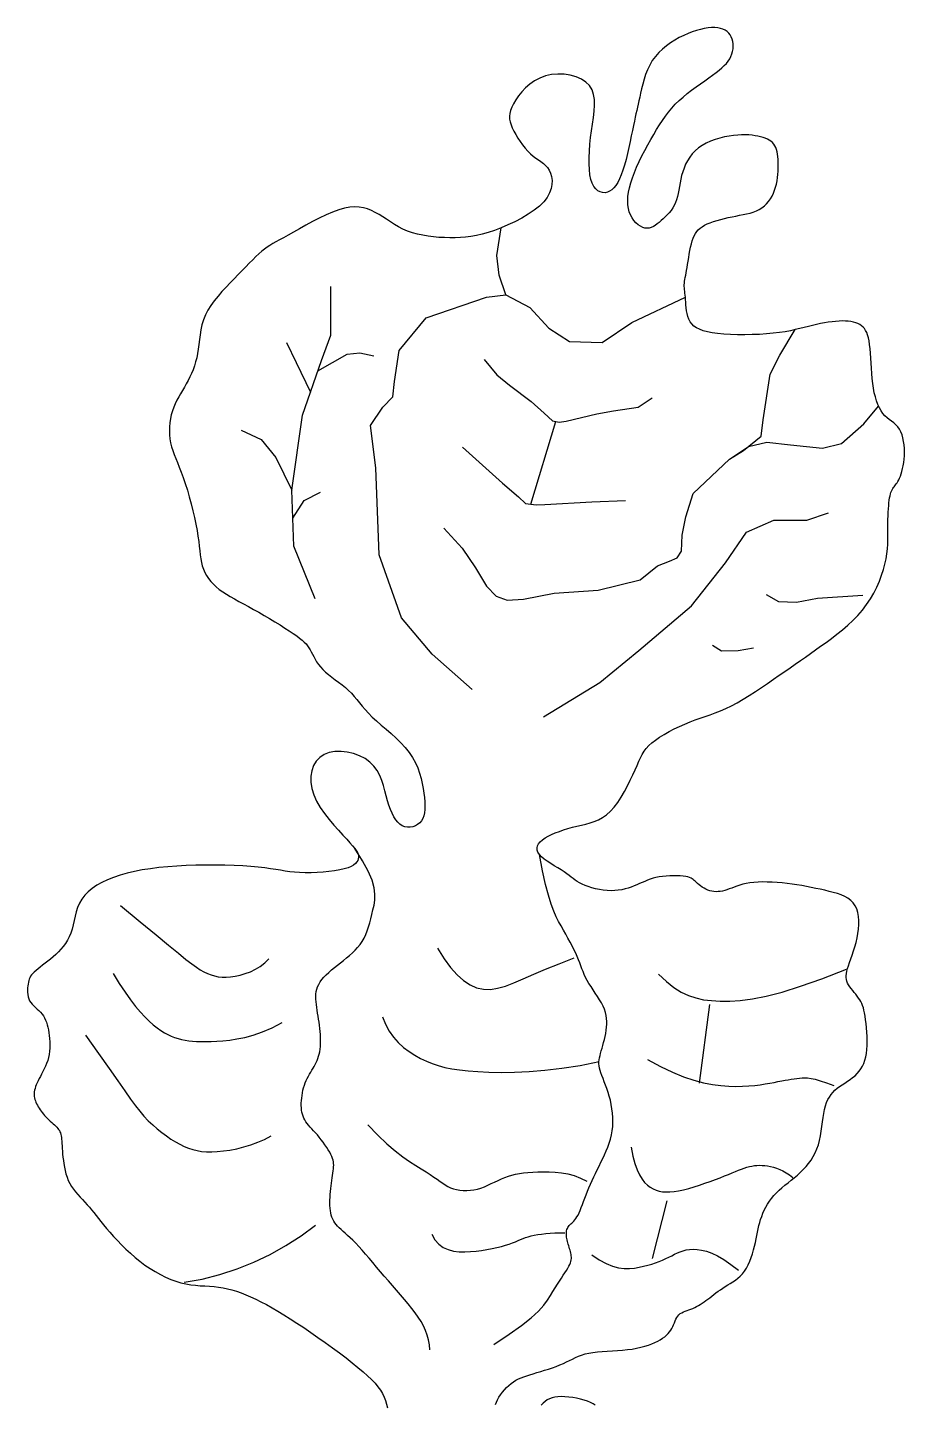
# Paper-space layout 'A3' of a CAD drawing. Header units: millimetres. Extents: x 67 to 487, y 39 to 336.
# Drawn here: x 306.621 to 309.348, y 127.475 to 131.754 of the extents above; entities that cross this region are included whole.
import ezdxf

# ---------------------------------------------------------------- set-up
doc = ezdxf.new("R2010")
doc.units = ezdxf.units.MM
doc.layers.add('ARQ_Vista 01', color=1, linetype='Continuous')

# ---------------------------------------------------------------- blocks, each defined once
blk = doc.blocks.new('BRASÃO ESTADO PARANÁ')
at = {"layer": 'ARQ_Vista 01'}
for points in [[(3227.085, -31104.977), (3226.988, -31104.912), (3226.87, -31104.85), (3226.73, -31104.792), (3226.572, -31104.739), (3226.399, -31104.691), (3226.218, -31104.649), (3226.033, -31104.616), (3225.848, -31104.591), (3225.668, -31104.575), (3225.498, -31104.571), (3225.342, -31104.578), (3225.2, -31104.597), (3225.069, -31104.628), (3224.95, -31104.671), (3224.84, -31104.726), (3224.738, -31104.794), (3224.643, -31104.874), (3224.554, -31104.966)], [(3222.418, -31104.949), (3222.456, -31104.838), (3222.508, -31104.722), (3222.573, -31104.603), (3222.649, -31104.484), (3222.734, -31104.367), (3222.827, -31104.253), (3222.927, -31104.144), (3223.033, -31104.044), (3223.141, -31103.953), (3223.252, -31103.874), (3223.367, -31103.804), (3223.485, -31103.744), (3223.609, -31103.689), (3223.74, -31103.639), (3223.879, -31103.591), (3224.028, -31103.544), (3224.186, -31103.497), (3224.355, -31103.446), (3224.533, -31103.392), (3224.716, -31103.336), (3224.901, -31103.277), (3225.085, -31103.215), (3225.265, -31103.152), (3225.438, -31103.086), (3225.6, -31103.017), (3225.751, -31102.947), (3225.892, -31102.877), (3226.029, -31102.808), (3226.165, -31102.741), (3226.304, -31102.678), (3226.452, -31102.621), (3226.612, -31102.571), (3226.789, -31102.529), (3226.985, -31102.497), (3227.198, -31102.472), (3227.424, -31102.454), (3227.659, -31102.438), (3227.899, -31102.424), (3228.139, -31102.409), (3228.376, -31102.391), (3228.607, -31102.368), (3228.826, -31102.338), (3229.034, -31102.301), (3229.23, -31102.257), (3229.415, -31102.208), (3229.587, -31102.155), (3229.747, -31102.097), (3229.893, -31102.036), (3230.027, -31101.971), (3230.148, -31101.905), (3230.256, -31101.836), (3230.353, -31101.765), (3230.438, -31101.691), (3230.514, -31101.615), (3230.58, -31101.537), (3230.638, -31101.455), (3230.689, -31101.371), (3230.732, -31101.284), (3230.771, -31101.196), (3230.808, -31101.109), (3230.843, -31101.023), (3230.881, -31100.941), (3230.921, -31100.864), (3230.967, -31100.794), (3231.021, -31100.732), (3231.084, -31100.679), (3231.155, -31100.634), (3231.233, -31100.596), (3231.317, -31100.562), (3231.404, -31100.53), (3231.494, -31100.5), (3231.585, -31100.468), (3231.675, -31100.433), (3231.764, -31100.393), (3231.852, -31100.349), (3231.939, -31100.301), (3232.026, -31100.248), (3232.112, -31100.191), (3232.2, -31100.131), (3232.288, -31100.067), (3232.378, -31100), (3232.47, -31099.93), (3232.564, -31099.857), (3232.661, -31099.783), (3232.76, -31099.707), (3232.863, -31099.631), (3232.969, -31099.555), (3233.079, -31099.479), (3233.192, -31099.405), (3233.31, -31099.332), (3233.43, -31099.259), (3233.551, -31099.184), (3233.671, -31099.103), (3233.788, -31099.014), (3233.901, -31098.916), (3234.008, -31098.806), (3234.107, -31098.681), (3234.197, -31098.54), (3234.278, -31098.386), (3234.351, -31098.22), (3234.416, -31098.047), (3234.474, -31097.869), (3234.526, -31097.689), (3234.572, -31097.51), (3234.613, -31097.335), (3234.649, -31097.167), (3234.682, -31097.005), (3234.714, -31096.849), (3234.745, -31096.696), (3234.779, -31096.548), (3234.816, -31096.401), (3234.857, -31096.257), (3234.906, -31096.114), (3234.962, -31095.97), (3235.026, -31095.827), (3235.099, -31095.686), (3235.181, -31095.546), (3235.271, -31095.408), (3235.371, -31095.273), (3235.479, -31095.142), (3235.597, -31095.014), (3235.724, -31094.891), (3235.859, -31094.771), (3235.999, -31094.654), (3236.144, -31094.536), (3236.29, -31094.418), (3236.437, -31094.298), (3236.581, -31094.175), (3236.723, -31094.047), (3236.859, -31093.913), (3236.988, -31093.773), (3237.111, -31093.625), (3237.224, -31093.469), (3237.328, -31093.305), (3237.421, -31093.131), (3237.502, -31092.947), (3237.57, -31092.752), (3237.625, -31092.547), (3237.669, -31092.334), (3237.704, -31092.117), (3237.734, -31091.899), (3237.761, -31091.685), (3237.788, -31091.477), (3237.818, -31091.279), (3237.855, -31091.094), (3237.899, -31090.927), (3237.952, -31090.775), (3238.014, -31090.637), (3238.084, -31090.512), (3238.164, -31090.398), (3238.251, -31090.293), (3238.348, -31090.196), (3238.453, -31090.105), (3238.566, -31090.019), (3238.686, -31089.936), (3238.809, -31089.855), (3238.934, -31089.773), (3239.057, -31089.69), (3239.176, -31089.603), (3239.289, -31089.511), (3239.393, -31089.413), (3239.486, -31089.307), (3239.568, -31089.192), (3239.639, -31089.068), (3239.7, -31088.934), (3239.75, -31088.788), (3239.79, -31088.632), (3239.821, -31088.464), (3239.842, -31088.283), (3239.854, -31088.089), (3239.857, -31087.886), (3239.854, -31087.679), (3239.844, -31087.471), (3239.829, -31087.267), (3239.81, -31087.07), (3239.787, -31086.886), (3239.763, -31086.718), (3239.738, -31086.57), (3239.71, -31086.439), (3239.68, -31086.323), (3239.647, -31086.219), (3239.609, -31086.125), (3239.565, -31086.036), (3239.516, -31085.951), (3239.459, -31085.867), (3239.396, -31085.781), (3239.326, -31085.693), (3239.254, -31085.604), (3239.182, -31085.515), (3239.112, -31085.426), (3239.047, -31085.337), (3238.99, -31085.25), (3238.942, -31085.164), (3238.906, -31085.08), (3238.883, -31084.996), (3238.871, -31084.91), (3238.871, -31084.819), (3238.881, -31084.72), (3238.903, -31084.611), (3238.935, -31084.489), (3238.977, -31084.353), (3239.029, -31084.2), (3239.088, -31084.032), (3239.15, -31083.851), (3239.215, -31083.66), (3239.277, -31083.46), (3239.336, -31083.255), (3239.387, -31083.046), (3239.428, -31082.837), (3239.457, -31082.629), (3239.471, -31082.424), (3239.471, -31082.225), (3239.455, -31082.034), (3239.421, -31081.854), (3239.368, -31081.687), (3239.296, -31081.534), (3239.204, -31081.399), (3239.09, -31081.283), (3238.956, -31081.184), (3238.805, -31081.1), (3238.638, -31081.028), (3238.459, -31080.966), (3238.269, -31080.911), (3238.07, -31080.861), (3237.866, -31080.813), (3237.657, -31080.766), (3237.444, -31080.72), (3237.228, -31080.675), (3237.008, -31080.632), (3236.785, -31080.591), (3236.559, -31080.553), (3236.33, -31080.519), (3236.099, -31080.489), (3235.865, -31080.464), (3235.63, -31080.444), (3235.398, -31080.43), (3235.17, -31080.423), (3234.949, -31080.422), (3234.737, -31080.428), (3234.536, -31080.442), (3234.349, -31080.464), (3234.178, -31080.494), (3234.021, -31080.531), (3233.876, -31080.573), (3233.742, -31080.617), (3233.617, -31080.663), (3233.499, -31080.708), (3233.387, -31080.751), (3233.278, -31080.789), (3233.172, -31080.821), (3233.067, -31080.847), (3232.964, -31080.865), (3232.863, -31080.876), (3232.764, -31080.879), (3232.666, -31080.873), (3232.57, -31080.858), (3232.475, -31080.834), (3232.381, -31080.801), (3232.29, -31080.759), (3232.202, -31080.712), (3232.118, -31080.659), (3232.039, -31080.604), (3231.965, -31080.548), (3231.899, -31080.493), (3231.84, -31080.44), (3231.788, -31080.391), (3231.741, -31080.346), (3231.695, -31080.306), (3231.646, -31080.269), (3231.59, -31080.237), (3231.522, -31080.209), (3231.44, -31080.184), (3231.34, -31080.164), (3231.218, -31080.148), (3231.078, -31080.136), (3230.923, -31080.129), (3230.76, -31080.127), (3230.59, -31080.131), (3230.42, -31080.141), (3230.253, -31080.158), (3230.093, -31080.182), (3229.945, -31080.213), (3229.805, -31080.25), (3229.673, -31080.293), (3229.547, -31080.341), (3229.424, -31080.392), (3229.302, -31080.445), (3229.178, -31080.499), (3229.052, -31080.554), (3228.92, -31080.608), (3228.783, -31080.66), (3228.641, -31080.708), (3228.492, -31080.75), (3228.337, -31080.785), (3228.176, -31080.812), (3228.009, -31080.828), (3227.835, -31080.833), (3227.655, -31080.825), (3227.471, -31080.805), (3227.287, -31080.775), (3227.106, -31080.736), (3226.931, -31080.69), (3226.765, -31080.638), (3226.612, -31080.582), (3226.475, -31080.522), (3226.355, -31080.461), (3226.249, -31080.399), (3226.153, -31080.333), (3226.06, -31080.265), (3225.967, -31080.193), (3225.868, -31080.117), (3225.758, -31080.036), (3225.633, -31079.95), (3225.489, -31079.858), (3225.331, -31079.762), (3225.166, -31079.661), (3225.001, -31079.557), (3224.841, -31079.451), (3224.696, -31079.344), (3224.57, -31079.236), (3224.47, -31079.13), (3224.403, -31079.025), (3224.367, -31078.921), (3224.362, -31078.82), (3224.385, -31078.722), (3224.436, -31078.625), (3224.512, -31078.532), (3224.613, -31078.442), (3224.736, -31078.355), (3224.879, -31078.272), (3225.041, -31078.192), (3225.218, -31078.117), (3225.408, -31078.045), (3225.607, -31077.978), (3225.812, -31077.915), (3226.021, -31077.857), (3226.231, -31077.804), (3226.44, -31077.754), (3226.646, -31077.705), (3226.849, -31077.649), (3227.049, -31077.583), (3227.245, -31077.501), (3227.437, -31077.398), (3227.624, -31077.268), (3227.806, -31077.106), (3227.982, -31076.91), (3228.152, -31076.684), (3228.314, -31076.437), (3228.466, -31076.177), (3228.609, -31075.912), (3228.74, -31075.648), (3228.859, -31075.395), (3228.965, -31075.16), (3229.057, -31074.948), (3229.139, -31074.759), (3229.218, -31074.589), (3229.299, -31074.433), (3229.386, -31074.29), (3229.487, -31074.154), (3229.605, -31074.023), (3229.748, -31073.893), (3229.917, -31073.761), (3230.112, -31073.628), (3230.326, -31073.496), (3230.556, -31073.367), (3230.797, -31073.242), (3231.045, -31073.123), (3231.295, -31073.012), (3231.542, -31072.911), (3231.784, -31072.819), (3232.021, -31072.736), (3232.256, -31072.655), (3232.491, -31072.573), (3232.729, -31072.487), (3232.972, -31072.391), (3233.223, -31072.283), (3233.483, -31072.158), (3233.754, -31072.012), (3234.034, -31071.85), (3234.321, -31071.673), (3234.61, -31071.487), (3234.899, -31071.295), (3235.185, -31071.1), (3235.465, -31070.907), (3235.735, -31070.718), (3235.994, -31070.538), (3236.243, -31070.365), (3236.485, -31070.196), (3236.722, -31070.03), (3236.957, -31069.866), (3237.192, -31069.7), (3237.431, -31069.531), (3237.675, -31069.358), (3237.927, -31069.178), (3238.183, -31068.99), (3238.441, -31068.794), (3238.698, -31068.589), (3238.949, -31068.375), (3239.191, -31068.149), (3239.421, -31067.913), (3239.635, -31067.665), (3239.831, -31067.405), (3240.009, -31067.136), (3240.168, -31066.861), (3240.308, -31066.582), (3240.431, -31066.304), (3240.536, -31066.028), (3240.623, -31065.759), (3240.692, -31065.5), (3240.745, -31065.253), (3240.782, -31065.017), (3240.808, -31064.791), (3240.823, -31064.575), (3240.831, -31064.367), (3240.833, -31064.166), (3240.833, -31063.971), (3240.832, -31063.78), (3240.833, -31063.594), (3240.836, -31063.412), (3240.842, -31063.236), (3240.849, -31063.069), (3240.858, -31062.91), (3240.869, -31062.762), (3240.882, -31062.626), (3240.897, -31062.503), (3240.914, -31062.394), (3240.933, -31062.298), (3240.954, -31062.213), (3240.977, -31062.139), (3241.001, -31062.074), (3241.028, -31062.016), (3241.057, -31061.964), (3241.088, -31061.917), (3241.12, -31061.872), (3241.155, -31061.829), (3241.191, -31061.784), (3241.227, -31061.736), (3241.265, -31061.683), (3241.304, -31061.622), (3241.343, -31061.553), (3241.381, -31061.472), (3241.42, -31061.377), (3241.457, -31061.271), (3241.492, -31061.153), (3241.525, -31061.024), (3241.553, -31060.886), (3241.577, -31060.738), (3241.595, -31060.583), (3241.607, -31060.421), (3241.611, -31060.254), (3241.607, -31060.083), (3241.594, -31059.913), (3241.571, -31059.745), (3241.539, -31059.584), (3241.495, -31059.432), (3241.44, -31059.292), (3241.373, -31059.167), (3241.293, -31059.059), (3241.203, -31058.965), (3241.106, -31058.88), (3241.003, -31058.799), (3240.899, -31058.719), (3240.795, -31058.635), (3240.694, -31058.542), (3240.598, -31058.435), (3240.511, -31058.312), (3240.432, -31058.173), (3240.361, -31058.017), (3240.298, -31057.846), (3240.243, -31057.661), (3240.195, -31057.462), (3240.154, -31057.25), (3240.121, -31057.027), (3240.094, -31056.794), (3240.073, -31056.554), (3240.056, -31056.311), (3240.041, -31056.069), (3240.027, -31055.834), (3240.012, -31055.609), (3239.995, -31055.397), (3239.974, -31055.205), (3239.949, -31055.033), (3239.918, -31054.883), (3239.881, -31054.751), (3239.837, -31054.637), (3239.787, -31054.538), (3239.729, -31054.453), (3239.664, -31054.379), (3239.59, -31054.316), (3239.508, -31054.261), (3239.418, -31054.214), (3239.319, -31054.176), (3239.211, -31054.145), (3239.094, -31054.121), (3238.968, -31054.105), (3238.834, -31054.097), (3238.69, -31054.095), (3238.537, -31054.101), (3238.376, -31054.113), (3238.208, -31054.131), (3238.033, -31054.155), (3237.853, -31054.184), (3237.669, -31054.219), (3237.481, -31054.258), (3237.291, -31054.302), (3237.099, -31054.349), (3236.902, -31054.4), (3236.697, -31054.451), (3236.482, -31054.502), (3236.253, -31054.551), (3236.007, -31054.597), (3235.741, -31054.638), (3235.452, -31054.673), (3235.139, -31054.702), (3234.806, -31054.722), (3234.463, -31054.735), (3234.116, -31054.74), (3233.772, -31054.738), (3233.439, -31054.727), (3233.125, -31054.708), (3232.837, -31054.682), (3232.581, -31054.647), (3232.356, -31054.603), (3232.16, -31054.55), (3231.991, -31054.487), (3231.848, -31054.414), (3231.728, -31054.331), (3231.629, -31054.236), (3231.55, -31054.13), (3231.487, -31054.012), (3231.44, -31053.885), (3231.405, -31053.751), (3231.38, -31053.615), (3231.362, -31053.477), (3231.35, -31053.343), (3231.341, -31053.214), (3231.333, -31053.093), (3231.323, -31052.983), (3231.313, -31052.883), (3231.302, -31052.791), (3231.292, -31052.706), (3231.284, -31052.625), (3231.277, -31052.547), (3231.274, -31052.47), (3231.275, -31052.393), (3231.28, -31052.315), (3231.29, -31052.232), (3231.303, -31052.145), (3231.319, -31052.052), (3231.338, -31051.951), (3231.359, -31051.84), (3231.382, -31051.719), (3231.405, -31051.586), (3231.429, -31051.44), (3231.454, -31051.284), (3231.48, -31051.122), (3231.508, -31050.956), (3231.539, -31050.792), (3231.571, -31050.631), (3231.607, -31050.478), (3231.646, -31050.337), (3231.688, -31050.209), (3231.737, -31050.095), (3231.792, -31049.992), (3231.855, -31049.9), (3231.929, -31049.817), (3232.014, -31049.741), (3232.112, -31049.671), (3232.224, -31049.606), (3232.352, -31049.544), (3232.495, -31049.485), (3232.648, -31049.429), (3232.812, -31049.377), (3232.982, -31049.328), (3233.157, -31049.283), (3233.335, -31049.241), (3233.514, -31049.203), (3233.691, -31049.169), (3233.865, -31049.137), (3234.036, -31049.104), (3234.201, -31049.07), (3234.361, -31049.03), (3234.513, -31048.984), (3234.658, -31048.929), (3234.793, -31048.864), (3234.918, -31048.785), (3235.033, -31048.695), (3235.139, -31048.594), (3235.234, -31048.483), (3235.319, -31048.364), (3235.394, -31048.236), (3235.459, -31048.102), (3235.515, -31047.962), (3235.561, -31047.818), (3235.598, -31047.67), (3235.627, -31047.519), (3235.649, -31047.368), (3235.665, -31047.217), (3235.675, -31047.068), (3235.681, -31046.921), (3235.682, -31046.779), (3235.681, -31046.641), (3235.675, -31046.51), (3235.665, -31046.384), (3235.65, -31046.265), (3235.629, -31046.154), (3235.602, -31046.051), (3235.567, -31045.956), (3235.523, -31045.869), (3235.471, -31045.792), (3235.41, -31045.724), (3235.34, -31045.664), (3235.261, -31045.611), (3235.173, -31045.564), (3235.076, -31045.522), (3234.97, -31045.486), (3234.855, -31045.453), (3234.731, -31045.424), (3234.597, -31045.399), (3234.455, -31045.379), (3234.302, -31045.365), (3234.139, -31045.359), (3233.965, -31045.36), (3233.78, -31045.37), (3233.584, -31045.389), (3233.376, -31045.42), (3233.161, -31045.461), (3232.943, -31045.514), (3232.725, -31045.58), (3232.511, -31045.658), (3232.306, -31045.749), (3232.114, -31045.854), (3231.938, -31045.973), (3231.782, -31046.106), (3231.645, -31046.252), (3231.526, -31046.408), (3231.423, -31046.573), (3231.336, -31046.744), (3231.262, -31046.919), (3231.201, -31047.095), (3231.15, -31047.272), (3231.108, -31047.447), (3231.074, -31047.619), (3231.043, -31047.787), (3231.014, -31047.95), (3230.984, -31048.108), (3230.95, -31048.26), (3230.91, -31048.405), (3230.861, -31048.542), (3230.8, -31048.671), (3230.73, -31048.793), (3230.651, -31048.907), (3230.566, -31049.014), (3230.476, -31049.115), (3230.382, -31049.21), (3230.287, -31049.3), (3230.192, -31049.386), (3230.098, -31049.467), (3230.005, -31049.542), (3229.913, -31049.608), (3229.82, -31049.664), (3229.725, -31049.706), (3229.629, -31049.734), (3229.53, -31049.743), (3229.428, -31049.733), (3229.322, -31049.701), (3229.214, -31049.649), (3229.108, -31049.577), (3229.005, -31049.487), (3228.91, -31049.38), (3228.823, -31049.258), (3228.749, -31049.121), (3228.69, -31048.972), (3228.648, -31048.811), (3228.624, -31048.639), (3228.617, -31048.456), (3228.627, -31048.261), (3228.654, -31048.056), (3228.698, -31047.84), (3228.758, -31047.613), (3228.836, -31047.376), (3228.929, -31047.128), (3229.036, -31046.873), (3229.155, -31046.613), (3229.283, -31046.351), (3229.418, -31046.09), (3229.556, -31045.833), (3229.697, -31045.582), (3229.836, -31045.34), (3229.973, -31045.11), (3230.109, -31044.891), (3230.246, -31044.681), (3230.387, -31044.481), (3230.532, -31044.29), (3230.686, -31044.105), (3230.849, -31043.927), (3231.025, -31043.754), (3231.213, -31043.585), (3231.412, -31043.422), (3231.617, -31043.263), (3231.825, -31043.111), (3232.031, -31042.964), (3232.231, -31042.823), (3232.423, -31042.689), (3232.601, -31042.562), (3232.763, -31042.442), (3232.908, -31042.328), (3233.037, -31042.219), (3233.151, -31042.112), (3233.25, -31042.006), (3233.334, -31041.901), (3233.405, -31041.793), (3233.464, -31041.682), (3233.509, -31041.566), (3233.542, -31041.447), (3233.563, -31041.327), (3233.571, -31041.207), (3233.567, -31041.089), (3233.551, -31040.974), (3233.522, -31040.866), (3233.48, -31040.764), (3233.426, -31040.671), (3233.36, -31040.588), (3233.281, -31040.515), (3233.19, -31040.452), (3233.086, -31040.402), (3232.971, -31040.363), (3232.843, -31040.337), (3232.702, -31040.324), (3232.55, -31040.325), (3232.387, -31040.34), (3232.214, -31040.368), (3232.032, -31040.409), (3231.843, -31040.462), (3231.648, -31040.529), (3231.448, -31040.607), (3231.245, -31040.698), (3231.039, -31040.8), (3230.833, -31040.915), (3230.631, -31041.042), (3230.435, -31041.181), (3230.249, -31041.334), (3230.074, -31041.5), (3229.914, -31041.681), (3229.772, -31041.875), (3229.649, -31042.084), (3229.545, -31042.302), (3229.457, -31042.527), (3229.383, -31042.754), (3229.321, -31042.977), (3229.269, -31043.194), (3229.223, -31043.4), (3229.183, -31043.589), (3229.145, -31043.761), (3229.11, -31043.919), (3229.075, -31044.069), (3229.04, -31044.217), (3229.005, -31044.371), (3228.968, -31044.535), (3228.928, -31044.717), (3228.885, -31044.922), (3228.838, -31045.154), (3228.786, -31045.409), (3228.731, -31045.679), (3228.671, -31045.958), (3228.608, -31046.239), (3228.54, -31046.514), (3228.47, -31046.776), (3228.395, -31047.019), (3228.317, -31047.237), (3228.235, -31047.428), (3228.15, -31047.594), (3228.06, -31047.735), (3227.967, -31047.851), (3227.87, -31047.943), (3227.768, -31048.01), (3227.661, -31048.054), (3227.551, -31048.075), (3227.438, -31048.071), (3227.327, -31048.041), (3227.22, -31047.984), (3227.12, -31047.897), (3227.029, -31047.78), (3226.951, -31047.631), (3226.889, -31047.449), (3226.844, -31047.232), (3226.816, -31046.986), (3226.804, -31046.715), (3226.805, -31046.424), (3226.818, -31046.119), (3226.842, -31045.804), (3226.875, -31045.484), (3226.915, -31045.165), (3226.96, -31044.852), (3227.004, -31044.546), (3227.04, -31044.252), (3227.059, -31043.973), (3227.054, -31043.709), (3227.018, -31043.466), (3226.945, -31043.245), (3226.825, -31043.049), (3226.655, -31042.881), (3226.442, -31042.742), (3226.193, -31042.634), (3225.92, -31042.558), (3225.63, -31042.515), (3225.333, -31042.506), (3225.038, -31042.533), (3224.754, -31042.596), (3224.49, -31042.697), (3224.247, -31042.828), (3224.025, -31042.984), (3223.825, -31043.158), (3223.648, -31043.343), (3223.494, -31043.533), (3223.364, -31043.72), (3223.258, -31043.898), (3223.177, -31044.061), (3223.119, -31044.212), (3223.083, -31044.354), (3223.068, -31044.489), (3223.074, -31044.622), (3223.098, -31044.755), (3223.14, -31044.892), (3223.198, -31045.036), (3223.272, -31045.189), (3223.359, -31045.349), (3223.457, -31045.512), (3223.565, -31045.674), (3223.681, -31045.832), (3223.802, -31045.983), (3223.928, -31046.122), (3224.055, -31046.247), (3224.182, -31046.355), (3224.307, -31046.449), (3224.429, -31046.535), (3224.546, -31046.618), (3224.656, -31046.703), (3224.758, -31046.794), (3224.849, -31046.898), (3224.928, -31047.019), (3224.993, -31047.16), (3225.039, -31047.321), (3225.063, -31047.497), (3225.059, -31047.686), (3225.024, -31047.884), (3224.952, -31048.088), (3224.839, -31048.295), (3224.681, -31048.501), (3224.474, -31048.704), (3224.227, -31048.901), (3223.947, -31049.09), (3223.642, -31049.269), (3223.323, -31049.436), (3222.997, -31049.589), (3222.672, -31049.725), (3222.358, -31049.842), (3222.062, -31049.94), (3221.782, -31050.018), (3221.514, -31050.079), (3221.257, -31050.125), (3221.007, -31050.157), (3220.76, -31050.177), (3220.514, -31050.187), (3220.266, -31050.188), (3220.013, -31050.183), (3219.757, -31050.17), (3219.5, -31050.148), (3219.244, -31050.117), (3218.992, -31050.075), (3218.746, -31050.021), (3218.508, -31049.955), (3218.281, -31049.874), (3218.066, -31049.78), (3217.862, -31049.674), (3217.668, -31049.56), (3217.48, -31049.442), (3217.298, -31049.323), (3217.12, -31049.207), (3216.944, -31049.097), (3216.767, -31048.997), (3216.589, -31048.91), (3216.405, -31048.839), (3216.215, -31048.786), (3216.014, -31048.754), (3215.8, -31048.745), (3215.571, -31048.761), (3215.323, -31048.806), (3215.054, -31048.88), (3214.763, -31048.986), (3214.455, -31049.118), (3214.138, -31049.269), (3213.819, -31049.433), (3213.506, -31049.601), (3213.206, -31049.767), (3212.927, -31049.925), (3212.675, -31050.067), (3212.455, -31050.188), (3212.266, -31050.292), (3212.1, -31050.383), (3211.954, -31050.466), (3211.82, -31050.546), (3211.694, -31050.629), (3211.57, -31050.719), (3211.443, -31050.821), (3211.307, -31050.939), (3211.164, -31051.073), (3211.012, -31051.22), (3210.853, -31051.381), (3210.686, -31051.551), (3210.512, -31051.731), (3210.332, -31051.919), (3210.145, -31052.112), (3209.953, -31052.31), (3209.76, -31052.512), (3209.568, -31052.718), (3209.384, -31052.929), (3209.209, -31053.143), (3209.05, -31053.362), (3208.909, -31053.585), (3208.791, -31053.811), (3208.699, -31054.042), (3208.629, -31054.274), (3208.577, -31054.507), (3208.539, -31054.74), (3208.508, -31054.969), (3208.482, -31055.194), (3208.455, -31055.413), (3208.424, -31055.624), (3208.383, -31055.826), (3208.333, -31056.019), (3208.275, -31056.205), (3208.21, -31056.384), (3208.138, -31056.556), (3208.061, -31056.723), (3207.978, -31056.886), (3207.892, -31057.044), (3207.804, -31057.2), (3207.713, -31057.353), (3207.623, -31057.507), (3207.536, -31057.661), (3207.452, -31057.818), (3207.374, -31057.978), (3207.303, -31058.143), (3207.241, -31058.315), (3207.19, -31058.494), (3207.15, -31058.679), (3207.121, -31058.868), (3207.104, -31059.06), (3207.099, -31059.252), (3207.106, -31059.444), (3207.125, -31059.633), (3207.157, -31059.818), (3207.202, -31059.997), (3207.258, -31060.175), (3207.324, -31060.356), (3207.398, -31060.543), (3207.48, -31060.741), (3207.567, -31060.954), (3207.658, -31061.186), (3207.753, -31061.442), (3207.848, -31061.724), (3207.943, -31062.027), (3208.035, -31062.345), (3208.123, -31062.671), (3208.206, -31062.999), (3208.281, -31063.321), (3208.347, -31063.632), (3208.401, -31063.925), (3208.443, -31064.194), (3208.476, -31064.441), (3208.502, -31064.669), (3208.525, -31064.878), (3208.548, -31065.072), (3208.573, -31065.254), (3208.605, -31065.425), (3208.647, -31065.588), (3208.701, -31065.744), (3208.768, -31065.896), (3208.847, -31066.041), (3208.94, -31066.182), (3209.046, -31066.317), (3209.165, -31066.447), (3209.297, -31066.572), (3209.443, -31066.691), (3209.603, -31066.807), (3209.775, -31066.919), (3209.96, -31067.03), (3210.157, -31067.142), (3210.365, -31067.255), (3210.584, -31067.373), (3210.814, -31067.496), (3211.053, -31067.627), (3211.301, -31067.766), (3211.554, -31067.912), (3211.806, -31068.061), (3212.055, -31068.212), (3212.295, -31068.36), (3212.521, -31068.503), (3212.73, -31068.639), (3212.916, -31068.764), (3213.077, -31068.878), (3213.215, -31068.98), (3213.331, -31069.075), (3213.43, -31069.164), (3213.514, -31069.251), (3213.587, -31069.338), (3213.65, -31069.427), (3213.708, -31069.522), (3213.764, -31069.624), (3213.819, -31069.733), (3213.877, -31069.847), (3213.94, -31069.965), (3214.011, -31070.086), (3214.093, -31070.208), (3214.187, -31070.331), (3214.298, -31070.453), (3214.426, -31070.573), (3214.568, -31070.692), (3214.722, -31070.811), (3214.881, -31070.93), (3215.044, -31071.051), (3215.205, -31071.174), (3215.361, -31071.3), (3215.508, -31071.432), (3215.644, -31071.568), (3215.771, -31071.71), (3215.895, -31071.857), (3216.02, -31072.01), (3216.151, -31072.169), (3216.292, -31072.334), (3216.45, -31072.506), (3216.627, -31072.683), (3216.828, -31072.867), (3217.047, -31073.058), (3217.277, -31073.255), (3217.512, -31073.458), (3217.745, -31073.669), (3217.969, -31073.887), (3218.177, -31074.111), (3218.362, -31074.343), (3218.52, -31074.582), (3218.652, -31074.825), (3218.76, -31075.071), (3218.847, -31075.317), (3218.916, -31075.56), (3218.971, -31075.798), (3219.013, -31076.03), (3219.045, -31076.251), (3219.071, -31076.461), (3219.088, -31076.659), (3219.096, -31076.843), (3219.092, -31077.014), (3219.076, -31077.171), (3219.046, -31077.314), (3218.999, -31077.442), (3218.936, -31077.554), (3218.854, -31077.65), (3218.756, -31077.73), (3218.647, -31077.791), (3218.528, -31077.833), (3218.405, -31077.855), (3218.279, -31077.855), (3218.155, -31077.832), (3218.035, -31077.785), (3217.924, -31077.714), (3217.82, -31077.618), (3217.724, -31077.5), (3217.635, -31077.36), (3217.553, -31077.2), (3217.477, -31077.021), (3217.406, -31076.824), (3217.342, -31076.611), (3217.282, -31076.382), (3217.221, -31076.144), (3217.153, -31075.9), (3217.073, -31075.657), (3216.975, -31075.42), (3216.853, -31075.193), (3216.7, -31074.983), (3216.512, -31074.794), (3216.285, -31074.632), (3216.026, -31074.499), (3215.745, -31074.397), (3215.453, -31074.329), (3215.158, -31074.297), (3214.872, -31074.304), (3214.604, -31074.351), (3214.363, -31074.442), (3214.159, -31074.577), (3213.994, -31074.751), (3213.869, -31074.96), (3213.784, -31075.198), (3213.742, -31075.458), (3213.743, -31075.737), (3213.788, -31076.028), (3213.878, -31076.325), (3214.012, -31076.623), (3214.183, -31076.919), (3214.38, -31077.208), (3214.595, -31077.486), (3214.816, -31077.75), (3215.034, -31077.996), (3215.24, -31078.219), (3215.424, -31078.416), (3215.578, -31078.585), (3215.702, -31078.728), (3215.8, -31078.849), (3215.873, -31078.952), (3215.925, -31079.041), (3215.957, -31079.12), (3215.973, -31079.193), (3215.975, -31079.264), (3215.965, -31079.337), (3215.94, -31079.41), (3215.897, -31079.483), (3215.834, -31079.555), (3215.747, -31079.625), (3215.633, -31079.691), (3215.488, -31079.752), (3215.311, -31079.808), (3215.098, -31079.856), (3214.856, -31079.898), (3214.593, -31079.932), (3214.316, -31079.958), (3214.032, -31079.977), (3213.749, -31079.986), (3213.475, -31079.987), (3213.216, -31079.98), (3212.978, -31079.963), (3212.755, -31079.938), (3212.54, -31079.907), (3212.322, -31079.873), (3212.095, -31079.835), (3211.851, -31079.797), (3211.58, -31079.76), (3211.275, -31079.726), (3210.929, -31079.695), (3210.548, -31079.67), (3210.138, -31079.649), (3209.706, -31079.635), (3209.259, -31079.627), (3208.803, -31079.627), (3208.345, -31079.634), (3207.893, -31079.649), (3207.452, -31079.672), (3207.024, -31079.705), (3206.61, -31079.747), (3206.212, -31079.798), (3205.829, -31079.859), (3205.464, -31079.93), (3205.117, -31080.011), (3204.789, -31080.103), (3204.482, -31080.205), (3204.196, -31080.318), (3203.933, -31080.441), (3203.693, -31080.576), (3203.477, -31080.722), (3203.287, -31080.879), (3203.123, -31081.048), (3202.987, -31081.227), (3202.879, -31081.418), (3202.794, -31081.618), (3202.726, -31081.823), (3202.671, -31082.03), (3202.624, -31082.237), (3202.578, -31082.44), (3202.529, -31082.636), (3202.472, -31082.822), (3202.401, -31082.995), (3202.318, -31083.157), (3202.224, -31083.307), (3202.121, -31083.448), (3202.009, -31083.579), (3201.892, -31083.703), (3201.77, -31083.82), (3201.645, -31083.931), (3201.519, -31084.037), (3201.393, -31084.138), (3201.27, -31084.234), (3201.151, -31084.326), (3201.038, -31084.413), (3200.934, -31084.496), (3200.839, -31084.574), (3200.757, -31084.647), (3200.688, -31084.717), (3200.632, -31084.783), (3200.586, -31084.848), (3200.55, -31084.914), (3200.521, -31084.981), (3200.499, -31085.052), (3200.482, -31085.128), (3200.467, -31085.21), (3200.455, -31085.3), (3200.446, -31085.396), (3200.441, -31085.497), (3200.443, -31085.6), (3200.452, -31085.703), (3200.47, -31085.805), (3200.499, -31085.903), (3200.54, -31085.995), (3200.594, -31086.081), (3200.659, -31086.161), (3200.732, -31086.237), (3200.81, -31086.311), (3200.891, -31086.384), (3200.971, -31086.459), (3201.049, -31086.536), (3201.12, -31086.618), (3201.184, -31086.705), (3201.24, -31086.799), (3201.288, -31086.899), (3201.33, -31087.006), (3201.366, -31087.118), (3201.396, -31087.237), (3201.422, -31087.362), (3201.444, -31087.493), (3201.463, -31087.631), (3201.477, -31087.773), (3201.486, -31087.919), (3201.489, -31088.067), (3201.486, -31088.217), (3201.474, -31088.366), (3201.455, -31088.513), (3201.425, -31088.658), (3201.386, -31088.799), (3201.338, -31088.935), (3201.284, -31089.067), (3201.225, -31089.194), (3201.164, -31089.316), (3201.103, -31089.433), (3201.043, -31089.545), (3200.987, -31089.651), (3200.936, -31089.752), (3200.892, -31089.848), (3200.853, -31089.939), (3200.82, -31090.026), (3200.793, -31090.109), (3200.773, -31090.188), (3200.759, -31090.265), (3200.752, -31090.34), (3200.752, -31090.413), (3200.758, -31090.485), (3200.77, -31090.555), (3200.788, -31090.624), (3200.811, -31090.693), (3200.838, -31090.761), (3200.869, -31090.83), (3200.905, -31090.899), (3200.943, -31090.968), (3200.985, -31091.037), (3201.03, -31091.107), (3201.079, -31091.177), (3201.131, -31091.246), (3201.186, -31091.315), (3201.245, -31091.384), (3201.308, -31091.451), (3201.373, -31091.517), (3201.441, -31091.582), (3201.51, -31091.645), (3201.579, -31091.707), (3201.645, -31091.766), (3201.708, -31091.825), (3201.766, -31091.881), (3201.819, -31091.935), (3201.864, -31091.987), (3201.902, -31092.038), (3201.934, -31092.09), (3201.961, -31092.144), (3201.983, -31092.201), (3202.002, -31092.264), (3202.016, -31092.333), (3202.028, -31092.41), (3202.038, -31092.496), (3202.046, -31092.591), (3202.054, -31092.695), (3202.061, -31092.808), (3202.07, -31092.928), (3202.079, -31093.056), (3202.09, -31093.192), (3202.105, -31093.335), (3202.122, -31093.485), (3202.144, -31093.639), (3202.171, -31093.797), (3202.205, -31093.956), (3202.246, -31094.114), (3202.296, -31094.271), (3202.356, -31094.423), (3202.426, -31094.569), (3202.508, -31094.708), (3202.6, -31094.841), (3202.7, -31094.968), (3202.805, -31095.091), (3202.914, -31095.211), (3203.024, -31095.329), (3203.135, -31095.447), (3203.243, -31095.565), (3203.347, -31095.685), (3203.449, -31095.807), (3203.552, -31095.934), (3203.657, -31096.067), (3203.768, -31096.207), (3203.886, -31096.355), (3204.014, -31096.513), (3204.155, -31096.681), (3204.31, -31096.862), (3204.479, -31097.051), (3204.661, -31097.247), (3204.854, -31097.447), (3205.057, -31097.647), (3205.27, -31097.845), (3205.491, -31098.038), (3205.719, -31098.223), (3205.953, -31098.397), (3206.191, -31098.559), (3206.433, -31098.708), (3206.677, -31098.844), (3206.921, -31098.964), (3207.164, -31099.069), (3207.406, -31099.158), (3207.644, -31099.229), (3207.877, -31099.282), (3208.107, -31099.32), (3208.332, -31099.347), (3208.553, -31099.366), (3208.772, -31099.381), (3208.987, -31099.395), (3209.2, -31099.412), (3209.41, -31099.435), (3209.62, -31099.467), (3209.828, -31099.51), (3210.038, -31099.563), (3210.25, -31099.627), (3210.466, -31099.702), (3210.687, -31099.788), (3210.915, -31099.886), (3211.152, -31099.997), (3211.397, -31100.12), (3211.652, -31100.255), (3211.918, -31100.403), (3212.194, -31100.564), (3212.48, -31100.738), (3212.778, -31100.924), (3213.086, -31101.124), (3213.407, -31101.336), (3213.738, -31101.561), (3214.076, -31101.796), (3214.416, -31102.036), (3214.752, -31102.279), (3215.079, -31102.521), (3215.392, -31102.757), (3215.685, -31102.986), (3215.954, -31103.203), (3216.194, -31103.405), (3216.407, -31103.594), (3216.593, -31103.772), (3216.754, -31103.943), (3216.892, -31104.108), (3217.009, -31104.269), (3217.107, -31104.43), (3217.187, -31104.593), (3217.25, -31104.759), (3217.299, -31104.928), (3217.335, -31105.097)], [(3222.889, -31052.864), (3222.579, -31051.953), (3222.472, -31051.025), (3222.672, -31049.725)], [(3213.937, -31067.14), (3212.946, -31064.664), (3212.848, -31062.038), (3213.342, -31058.52), (3214.235, -31055.943), (3214.681, -31054.754), (3214.681, -31052.476)], [(3221.309, -31071.395), (3219.443, -31069.736), (3217.991, -31068.027), (3216.954, -31065.073), (3216.799, -31060.98), (3216.537, -31059.003), (3217.12, -31058.132), (3217.591, -31057.66), (3217.664, -31056.935), (3217.882, -31055.483), (3219.154, -31053.951), (3221.986, -31052.971)], [(3221.986, -31052.971), (3222.889, -31052.864), (3224.029, -31053.461), (3224.911, -31054.429), (3225.879, -31055.055), (3227.416, -31055.112), (3228.814, -31054.173), (3231.323, -31052.983)], [(3219.988, -31063.82), (3220.838, -31064.759), (3221.473, -31065.674), (3221.988, -31066.543), (3222.434, -31067.011), (3222.952, -31067.199), (3223.727, -31067.153), (3225.16, -31066.871), (3227.226, -31066.73), (3229.197, -31066.243), (3230.01, -31065.586), (3230.575, -31065.359), (3230.944, -31065.211), (3231.141, -31064.89), (3231.175, -31064.146), (3231.353, -31063.289), (3231.692, -31062.19), (3233.393, -31060.584), (3234.057, -31060.18), (3234.881, -31059.502), (3234.975, -31058.738), (3235.31, -31056.589), (3235.756, -31055.698), (3236.482, -31054.502)], [(3212.599, -31055.102), (3213.045, -31056.043), (3213.72, -31057.429)], [(3214.064, -31056.436), (3215.454, -31055.646), (3216.047, -31055.584), (3216.696, -31055.736)], [(3221.871, -31055.905), (3222.478, -31056.626), (3223.071, -31057.114), (3224.081, -31057.877), (3224.697, -31058.419), (3225.091, -31058.788), (3225.395, -31058.848), (3225.732, -31058.8), (3227.165, -31058.448), (3227.957, -31058.312), (3229.115, -31058.138), (3229.773, -31057.694)], [(3233.393, -31060.584), (3234.294, -31059.985), (3235.151, -31059.789), (3236.265, -31059.9), (3237.765, -31060.059), (3238.656, -31059.852), (3239.707, -31058.929), (3240.396, -31058.095)], [(3210.468, -31059.214), (3211.409, -31059.66), (3212.104, -31060.501), (3212.848, -31062.038)], [(3224.069, -31062.69), (3225.243, -31058.818)], [(3220.865, -31060.015), (3222.734, -31061.708), (3223.484, -31062.347), (3223.823, -31062.658), (3224.314, -31062.721), (3224.72, -31062.7), (3226.93, -31062.576), (3228.506, -31062.523)], [(3212.897, -31063.351), (3213.422, -31062.524), (3214.199, -31062.136)], [(3224.661, -31072.664), (3227.311, -31071.067), (3229.138, -31069.56), (3231.606, -31067.461), (3233.205, -31065.452), (3234.191, -31064.003), (3235.478, -31063.438), (3237.03, -31063.438), (3238.048, -31063.094)], [(3235.119, -31066.927), (3235.689, -31067.266), (3236.538, -31067.289), (3237.531, -31067.096), (3239.661, -31066.963)], [(3232.603, -31069.315), (3233.024, -31069.576), (3233.797, -31069.564), (3234.524, -31069.431)], [(3219.326, -31102.382), (3219.309, -31102.139), (3219.27, -31101.907), (3219.209, -31101.684), (3219.129, -31101.469), (3219.03, -31101.258), (3218.914, -31101.051), (3218.783, -31100.846), (3218.637, -31100.639), (3218.479, -31100.431), (3218.311, -31100.22), (3218.134, -31100.008), (3217.95, -31099.793), (3217.762, -31099.578), (3217.571, -31099.361), (3217.38, -31099.144), (3217.191, -31098.927), (3217.005, -31098.709), (3216.824, -31098.494), (3216.648, -31098.284), (3216.476, -31098.08), (3216.311, -31097.885), (3216.152, -31097.701), (3216, -31097.531), (3215.855, -31097.376), (3215.719, -31097.238), (3215.59, -31097.116), (3215.469, -31097.007), (3215.357, -31096.909), (3215.253, -31096.819), (3215.158, -31096.735), (3215.072, -31096.655), (3214.994, -31096.576), (3214.925, -31096.497), (3214.865, -31096.416), (3214.813, -31096.332), (3214.769, -31096.245), (3214.731, -31096.154), (3214.701, -31096.058), (3214.677, -31095.955), (3214.659, -31095.847), (3214.647, -31095.731), (3214.64, -31095.608), (3214.637, -31095.481), (3214.639, -31095.35), (3214.644, -31095.216), (3214.653, -31095.081), (3214.664, -31094.945), (3214.678, -31094.811), (3214.694, -31094.679), (3214.711, -31094.551), (3214.729, -31094.426), (3214.746, -31094.305), (3214.763, -31094.19), (3214.779, -31094.08), (3214.792, -31093.977), (3214.803, -31093.881), (3214.811, -31093.793), (3214.814, -31093.71), (3214.812, -31093.631), (3214.803, -31093.554), (3214.787, -31093.475), (3214.763, -31093.393), (3214.728, -31093.306), (3214.683, -31093.211), (3214.627, -31093.107), (3214.561, -31092.996), (3214.486, -31092.879), (3214.405, -31092.759), (3214.319, -31092.638), (3214.229, -31092.519), (3214.138, -31092.403), (3214.047, -31092.294), (3213.958, -31092.192), (3213.872, -31092.097), (3213.789, -31092.007), (3213.71, -31091.922), (3213.637, -31091.839), (3213.569, -31091.757), (3213.509, -31091.675), (3213.456, -31091.591), (3213.411, -31091.504), (3213.374, -31091.414), (3213.345, -31091.321), (3213.322, -31091.224), (3213.307, -31091.124), (3213.297, -31091.02), (3213.293, -31090.911), (3213.294, -31090.799), (3213.3, -31090.683), (3213.311, -31090.563), (3213.327, -31090.442), (3213.347, -31090.32), (3213.373, -31090.199), (3213.403, -31090.079), (3213.439, -31089.962), (3213.479, -31089.849), (3213.525, -31089.74), (3213.575, -31089.637), (3213.627, -31089.537), (3213.682, -31089.44), (3213.738, -31089.346), (3213.793, -31089.254), (3213.848, -31089.163), (3213.9, -31089.073), (3213.949, -31088.983), (3213.994, -31088.892), (3214.036, -31088.799), (3214.073, -31088.702), (3214.106, -31088.602), (3214.134, -31088.497), (3214.157, -31088.386), (3214.175, -31088.268), (3214.187, -31088.142), (3214.194, -31088.01), (3214.197, -31087.872), (3214.194, -31087.73), (3214.188, -31087.585), (3214.177, -31087.438), (3214.163, -31087.29), (3214.146, -31087.143), (3214.126, -31086.998), (3214.104, -31086.854), (3214.081, -31086.713), (3214.058, -31086.575), (3214.036, -31086.439), (3214.016, -31086.305), (3213.999, -31086.175), (3213.986, -31086.048), (3213.977, -31085.924), (3213.974, -31085.803), (3213.98, -31085.684), (3213.994, -31085.567), (3214.02, -31085.452), (3214.057, -31085.339), (3214.109, -31085.226), (3214.176, -31085.113), (3214.259, -31085), (3214.357, -31084.888), (3214.467, -31084.775), (3214.588, -31084.663), (3214.718, -31084.55), (3214.854, -31084.438), (3214.994, -31084.325), (3215.136, -31084.212), (3215.279, -31084.099), (3215.42, -31083.985), (3215.558, -31083.868), (3215.691, -31083.748), (3215.818, -31083.623), (3215.938, -31083.492), (3216.049, -31083.355), (3216.149, -31083.208), (3216.237, -31083.053), (3216.315, -31082.888), (3216.384, -31082.715), (3216.446, -31082.533), (3216.503, -31082.343), (3216.556, -31082.145), (3216.608, -31081.94), (3216.659, -31081.728), (3216.709, -31081.507), (3216.746, -31081.268), (3216.752, -31081.001), (3216.714, -31080.694), (3216.615, -31080.336), (3216.44, -31079.916), (3216.174, -31079.424), (3215.8, -31078.849)], [(3222.328, -31102.119), (3223.059, -31101.644), (3223.638, -31101.229), (3224.085, -31100.869), (3224.423, -31100.556), (3224.672, -31100.284), (3224.855, -31100.045), (3224.992, -31099.833), (3225.106, -31099.641), (3225.212, -31099.464), (3225.316, -31099.299), (3225.415, -31099.147), (3225.508, -31099.006), (3225.594, -31098.876), (3225.673, -31098.757), (3225.744, -31098.648), (3225.804, -31098.548), (3225.854, -31098.457), (3225.895, -31098.374), (3225.926, -31098.297), (3225.948, -31098.225), (3225.963, -31098.157), (3225.971, -31098.092), (3225.972, -31098.028), (3225.968, -31097.964), (3225.96, -31097.899), (3225.947, -31097.833), (3225.931, -31097.766), (3225.912, -31097.699), (3225.892, -31097.631), (3225.871, -31097.563), (3225.849, -31097.494), (3225.828, -31097.425), (3225.808, -31097.356), (3225.789, -31097.288), (3225.773, -31097.22), (3225.759, -31097.153), (3225.748, -31097.088), (3225.74, -31097.024), (3225.736, -31096.961), (3225.736, -31096.901), (3225.742, -31096.844), (3225.751, -31096.789), (3225.766, -31096.736), (3225.785, -31096.685), (3225.808, -31096.637), (3225.835, -31096.591), (3225.867, -31096.547), (3225.903, -31096.506), (3225.943, -31096.466), (3225.987, -31096.425), (3226.033, -31096.383), (3226.082, -31096.335), (3226.132, -31096.281), (3226.183, -31096.218), (3226.234, -31096.143), (3226.286, -31096.055), (3226.336, -31095.951), (3226.386, -31095.834), (3226.437, -31095.704), (3226.489, -31095.564), (3226.543, -31095.415), (3226.6, -31095.259), (3226.66, -31095.099), (3226.724, -31094.935), (3226.793, -31094.77), (3226.866, -31094.603), (3226.943, -31094.435), (3227.023, -31094.266), (3227.105, -31094.095), (3227.189, -31093.924), (3227.274, -31093.75), (3227.359, -31093.576), (3227.445, -31093.4), (3227.528, -31093.223), (3227.608, -31093.043), (3227.683, -31092.861), (3227.751, -31092.675), (3227.809, -31092.486), (3227.857, -31092.293), (3227.893, -31092.096), (3227.915, -31091.894), (3227.923, -31091.688), (3227.919, -31091.481), (3227.904, -31091.274), (3227.879, -31091.068), (3227.845, -31090.866), (3227.802, -31090.668), (3227.753, -31090.477), (3227.697, -31090.294), (3227.638, -31090.119), (3227.576, -31089.953), (3227.515, -31089.796), (3227.457, -31089.648), (3227.403, -31089.509), (3227.356, -31089.381), (3227.318, -31089.261), (3227.291, -31089.152), (3227.274, -31089.051), (3227.267, -31088.954), (3227.269, -31088.86), (3227.278, -31088.767), (3227.295, -31088.671), (3227.317, -31088.571), (3227.345, -31088.463), (3227.378, -31088.347), (3227.414, -31088.222), (3227.451, -31088.091), (3227.488, -31087.954), (3227.524, -31087.813), (3227.558, -31087.67), (3227.587, -31087.526), (3227.611, -31087.383), (3227.627, -31087.242), (3227.636, -31087.101), (3227.635, -31086.962), (3227.624, -31086.822), (3227.602, -31086.682), (3227.568, -31086.54), (3227.52, -31086.396), (3227.458, -31086.249), (3227.382, -31086.099), (3227.294, -31085.946), (3227.198, -31085.792), (3227.096, -31085.638), (3226.994, -31085.484), (3226.894, -31085.332), (3226.799, -31085.183), (3226.714, -31085.038), (3226.64, -31084.898), (3226.577, -31084.761), (3226.52, -31084.626), (3226.468, -31084.491), (3226.418, -31084.355), (3226.366, -31084.215), (3226.31, -31084.071), (3226.247, -31083.92), (3226.175, -31083.761), (3226.095, -31083.595), (3226.007, -31083.422), (3225.912, -31083.244), (3225.812, -31083.059), (3225.707, -31082.87), (3225.598, -31082.677), (3225.487, -31082.481), (3225.375, -31082.278), (3225.26, -31082.053), (3225.141, -31081.786), (3225.019, -31081.457), (3224.891, -31081.047), (3224.758, -31080.536), (3224.618, -31079.903), (3224.47, -31079.13)], [(3204.808, -31081.518), (3205.729, -31082.286), (3206.472, -31082.904), (3207.061, -31083.392), (3207.521, -31083.768), (3207.876, -31084.052), (3208.15, -31084.262), (3208.367, -31084.418), (3208.551, -31084.537), (3208.724, -31084.637), (3208.892, -31084.719), (3209.058, -31084.784), (3209.225, -31084.833), (3209.397, -31084.866), (3209.576, -31084.883), (3209.766, -31084.883), (3209.97, -31084.868), (3210.19, -31084.837), (3210.422, -31084.789), (3210.661, -31084.721), (3210.901, -31084.632), (3211.138, -31084.52), (3211.365, -31084.382), (3211.579, -31084.217), (3211.773, -31084.024)], [(3219.688, -31083.53), (3219.998, -31084.024), (3220.303, -31084.44), (3220.605, -31084.781), (3220.908, -31085.05), (3221.214, -31085.25), (3221.524, -31085.383), (3221.842, -31085.452), (3222.169, -31085.46), (3222.51, -31085.409), (3222.874, -31085.306), (3223.27, -31085.158), (3223.71, -31084.972), (3224.203, -31084.754), (3224.761, -31084.513), (3225.394, -31084.255), (3226.111, -31083.986)], [(3230.068, -31084.75), (3230.436, -31085.092), (3230.787, -31085.369), (3231.128, -31085.585), (3231.468, -31085.749), (3231.813, -31085.866), (3232.172, -31085.945), (3232.552, -31085.991), (3232.959, -31086.011), (3233.405, -31086.009), (3233.902, -31085.978), (3234.468, -31085.904), (3235.117, -31085.777), (3235.868, -31085.585), (3236.734, -31085.317), (3237.734, -31084.961), (3238.882, -31084.506)], [(3204.458, -31084.72), (3204.749, -31085.186), (3205.022, -31085.594), (3205.277, -31085.951), (3205.517, -31086.26), (3205.743, -31086.527), (3205.955, -31086.756), (3206.155, -31086.952), (3206.345, -31087.121), (3206.526, -31087.267), (3206.699, -31087.392), (3206.866, -31087.497), (3207.028, -31087.586), (3207.188, -31087.66), (3207.347, -31087.721), (3207.507, -31087.771), (3207.668, -31087.812), (3207.834, -31087.845), (3208.006, -31087.872), (3208.187, -31087.891), (3208.38, -31087.904), (3208.588, -31087.911), (3208.812, -31087.911), (3209.056, -31087.905), (3209.323, -31087.893), (3209.614, -31087.873), (3209.931, -31087.841), (3210.274, -31087.79), (3210.643, -31087.713), (3211.04, -31087.604), (3211.465, -31087.456), (3211.918, -31087.263), (3212.4, -31087.017)], [(3231.985, -31089.866), (3232.471, -31086.176)], [(3217.107, -31086.744), (3217.243, -31087.1), (3217.416, -31087.419), (3217.62, -31087.705), (3217.848, -31087.958), (3218.095, -31088.183), (3218.356, -31088.38), (3218.625, -31088.553), (3218.895, -31088.703), (3219.164, -31088.833), (3219.437, -31088.945), (3219.721, -31089.04), (3220.025, -31089.12), (3220.356, -31089.186), (3220.722, -31089.24), (3221.13, -31089.283), (3221.588, -31089.317), (3222.103, -31089.343), (3222.676, -31089.355), (3223.305, -31089.349), (3223.991, -31089.319), (3224.732, -31089.259), (3225.528, -31089.164), (3226.379, -31089.028), (3227.284, -31088.846)], [(3203.169, -31087.608), (3203.775, -31088.467), (3204.273, -31089.177), (3204.678, -31089.759), (3205.007, -31090.23), (3205.278, -31090.612), (3205.507, -31090.923), (3205.711, -31091.182), (3205.907, -31091.41), (3206.108, -31091.623), (3206.316, -31091.822), (3206.528, -31092.009), (3206.743, -31092.182), (3206.959, -31092.341), (3207.174, -31092.485), (3207.386, -31092.615), (3207.593, -31092.73), (3207.796, -31092.828), (3207.995, -31092.911), (3208.195, -31092.978), (3208.401, -31093.029), (3208.615, -31093.065), (3208.842, -31093.084), (3209.086, -31093.087), (3209.35, -31093.075), (3209.636, -31093.046), (3209.942, -31093), (3210.261, -31092.938), (3210.588, -31092.857), (3210.919, -31092.757), (3211.248, -31092.639), (3211.569, -31092.5), (3211.878, -31092.341)], [(3229.547, -31088.752), (3230.152, -31089.083), (3230.716, -31089.351), (3231.24, -31089.562), (3231.727, -31089.724), (3232.181, -31089.842), (3232.602, -31089.923), (3232.993, -31089.974), (3233.357, -31090.002), (3233.697, -31090.012), (3234.012, -31090.009), (3234.306, -31089.993), (3234.579, -31089.969), (3234.832, -31089.937), (3235.066, -31089.901), (3235.283, -31089.862), (3235.485, -31089.825), (3235.671, -31089.789), (3235.845, -31089.756), (3236.006, -31089.726), (3236.157, -31089.699), (3236.298, -31089.675), (3236.432, -31089.654), (3236.559, -31089.636), (3236.681, -31089.621), (3236.801, -31089.611), (3236.925, -31089.607), (3237.064, -31089.615), (3237.226, -31089.639), (3237.421, -31089.682), (3237.657, -31089.749), (3237.943, -31089.844), (3238.289, -31089.97)], [(3216.418, -31091.811), (3216.879, -31092.297), (3217.304, -31092.703), (3217.696, -31093.039), (3218.053, -31093.315), (3218.377, -31093.541), (3218.668, -31093.728), (3218.927, -31093.885), (3219.154, -31094.022), (3219.35, -31094.149), (3219.521, -31094.267), (3219.671, -31094.375), (3219.806, -31094.473), (3219.931, -31094.562), (3220.051, -31094.641), (3220.172, -31094.71), (3220.299, -31094.769), (3220.436, -31094.818), (3220.582, -31094.856), (3220.736, -31094.882), (3220.897, -31094.898), (3221.061, -31094.901), (3221.229, -31094.891), (3221.397, -31094.868), (3221.564, -31094.832), (3221.728, -31094.783), (3221.891, -31094.722), (3222.052, -31094.653), (3222.212, -31094.579), (3222.371, -31094.502), (3222.531, -31094.426), (3222.691, -31094.353), (3222.852, -31094.287), (3223.015, -31094.229), (3223.181, -31094.179), (3223.354, -31094.138), (3223.536, -31094.103), (3223.729, -31094.076), (3223.935, -31094.054), (3224.156, -31094.037), (3224.395, -31094.025), (3224.654, -31094.018), (3224.929, -31094.02), (3225.216, -31094.035), (3225.511, -31094.067), (3225.811, -31094.122), (3226.111, -31094.203), (3226.408, -31094.316), (3226.698, -31094.464)], [(3228.78, -31092.862), (3228.864, -31093.282), (3228.958, -31093.635), (3229.06, -31093.929), (3229.171, -31094.17), (3229.288, -31094.364), (3229.412, -31094.52), (3229.54, -31094.644), (3229.673, -31094.743), (3229.808, -31094.823), (3229.949, -31094.885), (3230.097, -31094.93), (3230.253, -31094.959), (3230.421, -31094.97), (3230.601, -31094.966), (3230.796, -31094.946), (3231.008, -31094.911), (3231.237, -31094.861), (3231.48, -31094.799), (3231.732, -31094.726), (3231.988, -31094.646), (3232.244, -31094.561), (3232.493, -31094.474), (3232.732, -31094.386), (3232.956, -31094.3), (3233.16, -31094.219), (3233.347, -31094.143), (3233.517, -31094.073), (3233.674, -31094.008), (3233.819, -31093.949), (3233.954, -31093.896), (3234.083, -31093.849), (3234.207, -31093.81), (3234.328, -31093.777), (3234.447, -31093.751), (3234.566, -31093.732), (3234.685, -31093.72), (3234.806, -31093.716), (3234.928, -31093.719), (3235.054, -31093.729), (3235.185, -31093.746), (3235.32, -31093.772), (3235.461, -31093.806), (3235.605, -31093.851), (3235.752, -31093.908), (3235.902, -31093.978), (3236.054, -31094.063), (3236.208, -31094.164), (3236.362, -31094.283)], [(3229.777, -31098.096), (3230.464, -31095.39)], [(3207.801, -31099.202), (3208.643, -31099.054), (3209.469, -31098.847), (3210.277, -31098.583), (3211.065, -31098.266), (3211.83, -31097.899), (3212.57, -31097.484), (3213.282, -31097.024), (3213.965, -31096.522)], [(3219.42, -31096.953), (3219.567, -31097.217), (3219.748, -31097.421), (3219.957, -31097.572), (3220.189, -31097.675), (3220.439, -31097.74), (3220.7, -31097.772), (3220.967, -31097.779), (3221.236, -31097.769), (3221.501, -31097.746), (3221.759, -31097.715), (3222.009, -31097.675), (3222.248, -31097.629), (3222.474, -31097.578), (3222.685, -31097.524), (3222.879, -31097.469), (3223.053, -31097.412), (3223.207, -31097.357), (3223.344, -31097.303), (3223.469, -31097.251), (3223.587, -31097.201), (3223.702, -31097.154), (3223.819, -31097.109), (3223.942, -31097.068), (3224.077, -31097.031), (3224.228, -31096.997), (3224.393, -31096.968), (3224.574, -31096.943), (3224.767, -31096.922), (3224.974, -31096.906), (3225.193, -31096.894), (3225.423, -31096.887), (3225.663, -31096.884)], [(3226.932, -31097.924), (3227.28, -31098.16), (3227.603, -31098.333), (3227.905, -31098.452), (3228.186, -31098.523), (3228.45, -31098.556), (3228.697, -31098.558), (3228.93, -31098.537), (3229.15, -31098.501), (3229.359, -31098.457), (3229.557, -31098.407), (3229.746, -31098.352), (3229.925, -31098.292), (3230.095, -31098.229), (3230.255, -31098.163), (3230.407, -31098.096), (3230.55, -31098.028), (3230.686, -31097.959), (3230.817, -31097.893), (3230.947, -31097.831), (3231.078, -31097.776), (3231.214, -31097.728), (3231.358, -31097.691), (3231.514, -31097.666), (3231.684, -31097.656), (3231.872, -31097.663), (3232.08, -31097.693), (3232.309, -31097.75), (3232.56, -31097.84), (3232.835, -31097.969), (3233.137, -31098.142), (3233.465, -31098.365), (3233.823, -31098.644)]]:
    blk.add_lwpolyline(points, dxfattribs=at)

psp = doc.layouts.new('A3')

# ---------------------------------------------------------------- block references
at = {"layer": 'ARQ_Vista 01', "xscale": 0.06623285758541897, "yscale": 0.06623285759997088, "zscale": 0.0662328576}
psp.add_blockref('BRASÃO ESTADO PARANÁ', (94.6471, 2187.6436), dxfattribs=at)

doc.saveas('drawing.dxf')
